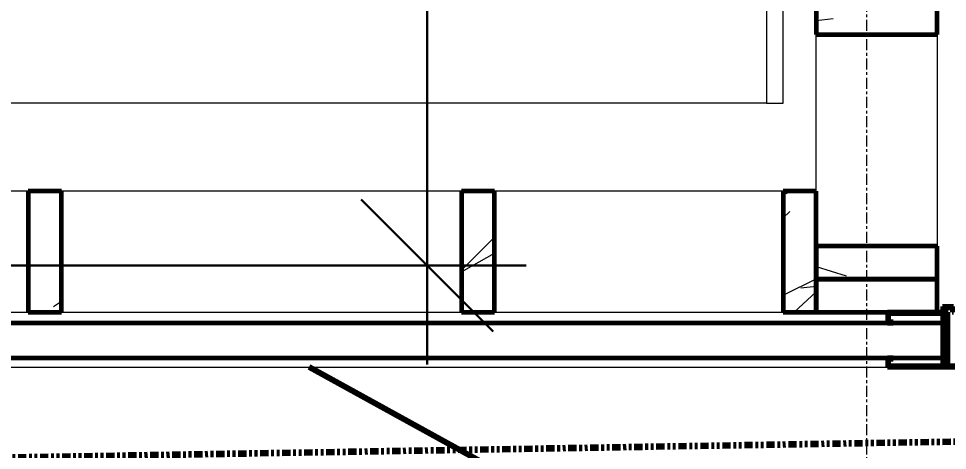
# Model space of a CAD drawing. Header units: inches. Extents: x -3276 to -1807, y 8217 to 9015.
# Drawn here: x -2370.31 to -2328.12, y 8394.78 to 8414.41 of the extents above; entities that cross this region are included whole.
import ezdxf

# ---------------------------------------------------------------- set-up
doc = ezdxf.new("R2010")
doc.units = ezdxf.units.IN
doc.header["$MEASUREMENT"] = 0
doc.linetypes.add('Double Dash 3_8_', pattern=[1, 0.375, -0.125, 0.125, -0.125, 0.125, -0.125])
doc.linetypes.add('Grid Line 1_2_', pattern=[0.875, 0.5, -0.125, 0.125, -0.125])
for name, color, linetype, lineweight in [('A-ANNO-DIMS-1', 211, 'Continuous', 30), ('A-GLAZ-CWMG', 51, 'Continuous', 9), ('A-GLAZ-CWMG-1', 51, 'Continuous', 60), ('A-WALL-1', 113, 'Continuous', 60), ('C-PROP-LINE', 91, 'Double Dash 3_8_', 158), ('C-TOPO-MAJR', 7, 'Continuous', 80), ('I-WALL', 2, 'Continuous', 18), ('S-FNDN', 32, 'Continuous', 18), ('S-GRID-1', 1, 'Grid Line 1_2_', 9)]:
    doc.layers.add(name, color=color, linetype=linetype, lineweight=lineweight)
doc.styles.add('Century Gothic_B', font='GOTHICB.TTF', dxfattribs={"height": 4.5})
doc.dimstyles.new('OD__1__Tol__', dxfattribs={"dimscale": 12, "dimtxt": 4.698757, "dimasz": 0.5, "dimexe": 0.375, "dimexo": 0.25, "dimgap": 0.0625, "dimtad": 1, "dimdec": 0, "dimzin": 3, "dimdsep": 46, "dimlunit": 4, "dimtxsty": 'Century Gothic_B', "dimblk1": 'OBLIQUE', "dimblk2": 'OBLIQUE', "dimsah": 1, "dimcen": 0.09, "dimdle": 0.375, "dimazin": 0, "dimtfac": 1, "dimtdec": 4, "dimtix": 1, "dimtmove": 0, "dimatfit": 3, "dimfxl": 1, "dimtvp": 1, "dimtfill": 1, "dimfrac": 2, "dimtolj": 1, "dimtzin": 0, "dimlwd": 30, "dimlwe": 30, "dimarcsym": 2})

# ---------------------------------------------------------------- blocks, each defined once
blk = doc.blocks.new('Rectangular Mullion - Profile_Polycarbonate_Upper and left-2452932-FLOOR PLAN - 1ST FLOOR')
at = {"layer": 'A-GLAZ-CWMG-1'}
for p, q in [((-2.75, 1.287), (0, 1.287)), ((-2.75, 0.787), (-2.75, 1.287)), ((0, 1.287), (0, -1.213)), ((-0.063, 1.225), (-2.688, 1.225)), ((-2.688, 1.225), (-2.688, 0.85)), ((-2.688, 0.85), (-2.5, 0.85)), ((-2.5, 0.85), (-2.5, 0.787)), ((-0.063, -1.15), (-0.063, 1.225)), ((-2.5, 0.787), (-2.75, 0.787)), ((-2.75, -1.213), (-2.75, -0.787)), ((-2.75, -0.787), (-2.5, -0.787)), ((-2.5, -0.787), (-2.5, -0.85)), ((0, -1.213), (-2.75, -1.213)), ((-2.5, -0.85), (-2.688, -0.85)), ((-2.688, -0.85), (-2.688, -1.15)), ((-2.688, -1.15), (-0.063, -1.15))]:
    blk.add_line(p, q, dxfattribs=at)
blk = doc.blocks.new('Rectangular Mullion - Profile_Polycarbonate_right-1968212-FLOOR PLAN - 1ST FLOOR')
at = {"layer": 'A-GLAZ-CWMG-1'}
for p, q in [((0, 1.287), (-2.75, 1.287)), ((-2.75, 1.287), (-2.75, 0.787)), ((0, -1.213), (0, 1.287)), ((-2.688, 0.85), (-2.688, 1.225)), ((-2.688, 1.225), (-0.063, 1.225)), ((-2.5, 0.85), (-2.688, 0.85)), ((-2.5, 0.787), (-2.5, 0.85)), ((-0.063, 1.225), (-0.063, -1.15)), ((-2.75, 0.787), (-2.5, 0.787)), ((-2.5, -0.787), (-2.75, -0.787)), ((-2.75, -0.787), (-2.75, -1.213)), ((-2.5, -0.85), (-2.5, -0.787)), ((-2.75, -1.213), (0, -1.213)), ((-2.688, -1.15), (-2.688, -0.85)), ((-2.688, -0.85), (-2.5, -0.85)), ((-0.063, -1.15), (-2.688, -1.15))]:
    blk.add_line(p, q, dxfattribs=at)
blk = doc.blocks.new('Rectangular Mullion - Profile_Polycarbonate_Lower-2249552-FLOOR PLAN - 1ST FLOOR')
at = {"layer": 'A-GLAZ-CWMG'}
for p, q in [((-2388.055, 8401.069), (-2369.872, 8401.069)), ((-2368.372, 8401.069), (-2350.188, 8401.069)), ((-2348.688, 8401.069), (-2335.587, 8401.069)), ((-2419.587, 8398.569), (-2330.837, 8398.569))]:
    blk.add_line(p, q, dxfattribs=at)
blk = doc.blocks.new('Rectangular Mullion - Stud - Vertical-1968163-FLOOR PLAN - 1ST FLOOR')
at = {"layer": 'A-GLAZ-CWMG'}
h = blk.add_hatch(dxfattribs=at)
h.set_pattern_fill('FP_23', color=256, style=0, pattern_type=2)
h.set_pattern_definition([(184.764, (-8444.004, -2301.673), (264.33073053, 20.0293162), [2.89, -286.108]), (168.69, (-8446.884, -2301.913), (-97.846637, 14.7692292), [3.671, -118.705]), (135, (-8450.484, -2301.193), (-24.00062, 2e-15), [2.715, -31.226]), (133.152, (-8452.404, -2299.273), (-337.59427673, 358.50590651), [5.264, -521.098]), (167.005, (-8456.004, -2295.433), (215.190878, -51.5072332), [3.202, -316.998]), (180, (-8459.124, -2294.713), (-24, -24), [6, -18]), (189.462, (-8465.124, -2294.713), (121.2976096, 16.2151408), [2.92, -143.067]), (185.711, (-8444.004, -2295.193), (216.4749802, 19.2491386), [2.412, -238.785]), (180, (-8446.404, -2295.433), (-24, -24), [3.6, -20.4]), (151.699, (-8450.004, -2295.433), (-265.5406774, 141.13929466), [3.544, -350.812]), (127.875, (-8453.124, -2293.753), (92.67717717, -122.5849696), [5.473, -268.169]), (140.711, (-8456.484, -2289.433), (-146.13938044, 117.3845733), [3.411, -337.693]), (173.66, (-8459.124, -2287.273), (-192.5853557, 18.7314135), [4.347, -212.983]), (191.889, (-8463.444, -2286.793), (336.50838353, 69.58287241), [4.66, -461.336]), (186.71, (-8444.004, -2287.753), (-215.67256736, -26.78553556), [4.108, -406.706]), (176.633, (-8448.084, -2288.233), (-384.16561013, 21.19016942), [4.087, -404.618]), (146.31, (-8452.164, -2287.993), (40.615467, -35.076419), [4.327, -82.207]), (132.51, (-8455.764, -2285.593), (-242.17158089, 262.00993717), [3.907, -386.785]), (165.069, (-8458.404, -2282.713), (-264.79744534, 69.01056513), [3.726, -368.854]), (180, (-8462.004, -2281.753), (-24, -24), [2.88, -21.12]), (192.995, (-8464.884, -2281.753), (-215.190878, -51.5072332), [3.202, -316.998]), (180, (-8451.444, -2305.753), (-24, -24), [0.063, -23.937]), (316.848, (-8454.804, -2302.153), (-358.50590651, 337.59427673), [5.264, -521.098]), (333.435, (-8450.964, -2281.753), (33.599609, -4.799914), [2.147, -51.519]), (351.87, (-8449.044, -2282.713), (144.9601737, -17.2798751), [3.394, -166.312]), (23.199, (-8445.684, -2283.193), (117.5174286, 53.7938028), [1.828, -180.951]), (153.435, (-8454.804, -2302.153), (-33.599609, 4.799914), [2.683, -50.982]), (173.29, (-8457.204, -2300.953), (215.67256736, -26.78553556), [4.108, -406.706]), (190.125, (-8461.284, -2300.473), (-407.70250838, -73.66378219), [6.826, -675.804]), (190.305, (-8444.004, -2304.313), (-143.232332, -28.2248388), [2.683, -265.645]), (164.476, (-8446.644, -2304.793), (263.31229919, -74.47540965), [4.484, -443.873]), (137.121, (-8450.964, -2303.593), (310.28971512, -289.84112791), [4.585, -453.934]), (145.305, (-8454.324, -2300.473), (-241.72817335, 165.50303544), [3.795, -375.679]), (170.538, (-8457.444, -2298.313), (-121.2976096, 16.2151408), [4.38, -141.607]), (186.582, (-8461.764, -2297.593), (408.21037087, 46.17851199), [6.281, -621.859]), (188.13, (-8444.004, -2298.313), (144.9601737, 17.2798751), [3.394, -166.312]), (168.69, (-8447.364, -2298.793), (-97.846637, 14.7692292), [3.671, -118.705]), (137.49, (-8450.964, -2298.073), (262.00993717, -242.17158089), [3.907, -386.785]), (135, (-8453.844, -2295.433), (-24.00062, 2e-15), [4.412, -29.529]), (162.646, (-8456.964, -2292.313), (311.14572085, -98.7331841), [4.023, -398.29]), (183.367, (-8460.804, -2291.113), (384.16561013, 21.19016942), [4.087, -404.618]), (197.103, (-8464.884, -2291.353), (-238.96152613, -75.3745247), [3.264, -323.171]), (188.746, (-8444.004, -2292.313), (-167.44529743, -27.60680008), [3.157, -312.514]), (165.069, (-8447.124, -2292.793), (-264.79744534, 69.01056513), [3.726, -368.854]), (147.995, (-8450.724, -2291.833), (117.3041158, -76.3139748), [4.528, -221.887]), (130.101, (-8454.564, -2289.433), (262.52245709, -313.24407783), [5.961, -590.186]), (164.055, (-8458.404, -2284.873), (94.1891725, -30.3394132), [3.494, -171.228]), (186.009, (-8461.764, -2283.913), (-239.73726688, -26.49841584), [4.585, -453.934]), (203.199, (-8466.324, -2284.393), (-117.5174286, -53.7938028), [1.828, -180.951]), (189.462, (-8444.004, -2285.113), (121.2976096, 16.2151408), [2.92, -143.067]), (169.992, (-8446.884, -2285.593), (-264.48359408, 45.26219381), [4.143, -410.161]), (142.595, (-8450.964, -2284.873), (-313.36391941, 238.21694532), [5.136, -508.486]), (150.945, (-8455.044, -2305.753), (-170.2633483, 91.9257102), [2.471, -244.624]), (169.216, (-8457.204, -2304.553), (383.5801134, -74.2040015), [5.131, -507.931]), (187.125, (-8462.244, -2303.593), (168.7389667, 18.0921544), [5.805, -187.689])])
h.paths.add_polyline_path([(0, 0), (0, 5.5), (1.5, 5.5), (1.5, 0)], flags=0)
at = {"layer": 'A-GLAZ-CWMG-1'}
for p, q in [((0, 0), (0, 5.5)), ((0, 5.5), (1.5, 5.5)), ((1.5, 5.5), (1.5, 0)), ((1.5, 0), (0, 0))]:
    blk.add_line(p, q, dxfattribs=at)
blk = doc.blocks.new('Rectangular Mullion - Stud - Vertical-V6-FLOOR PLAN - 1ST FLOOR')
at = {"layer": 'A-GLAZ-CWMG'}
h = blk.add_hatch(dxfattribs=at)
h.set_pattern_fill('FP_24', color=256, style=0, pattern_type=2)
h.set_pattern_definition([(184.764, (-8463.688, -2301.673), (264.33073053, 20.0293162), [2.89, -286.108]), (168.69, (-8466.568, -2301.913), (-97.846637, 14.7692292), [3.671, -118.705]), (135, (-8470.168, -2301.193), (-24.00062, 2e-15), [2.715, -31.226]), (133.152, (-8472.088, -2299.273), (-337.59427673, 358.50590651), [5.264, -521.098]), (167.005, (-8475.688, -2295.433), (215.190878, -51.5072332), [3.202, -316.998]), (180, (-8478.808, -2294.713), (-24, -24), [6, -18]), (189.462, (-8484.808, -2294.713), (121.2976096, 16.2151408), [2.92, -143.067]), (185.711, (-8463.688, -2295.193), (216.4749802, 19.2491386), [2.412, -238.785]), (180, (-8466.088, -2295.433), (-24, -24), [3.6, -20.4]), (151.699, (-8469.688, -2295.433), (-265.5406774, 141.13929466), [3.544, -350.812]), (127.875, (-8472.808, -2293.753), (92.67717717, -122.5849696), [5.473, -268.169]), (140.711, (-8476.168, -2289.433), (-146.13938044, 117.3845733), [3.411, -337.693]), (173.66, (-8478.808, -2287.273), (-192.5853557, 18.7314135), [4.347, -212.983]), (191.889, (-8483.128, -2286.793), (336.50838353, 69.58287241), [4.66, -461.336]), (186.71, (-8463.688, -2287.753), (-215.67256736, -26.78553556), [4.108, -406.706]), (176.633, (-8467.768, -2288.233), (-384.16561013, 21.19016942), [4.087, -404.618]), (146.31, (-8471.848, -2287.993), (40.615467, -35.076419), [4.327, -82.207]), (132.51, (-8475.448, -2285.593), (-242.17158089, 262.00993717), [3.907, -386.785]), (165.069, (-8478.088, -2282.713), (-264.79744534, 69.01056513), [3.726, -368.854]), (180, (-8481.688, -2281.753), (-24, -24), [2.88, -21.12]), (192.995, (-8484.568, -2281.753), (-215.190878, -51.5072332), [3.202, -316.998]), (180, (-8471.128, -2305.753), (-24, -24), [0.063, -23.937]), (316.848, (-8474.488, -2302.153), (-358.50590651, 337.59427673), [5.264, -521.098]), (333.435, (-8470.648, -2281.753), (33.599609, -4.799914), [2.147, -51.519]), (351.87, (-8468.728, -2282.713), (144.9601737, -17.2798751), [3.394, -166.312]), (23.199, (-8465.368, -2283.193), (117.5174286, 53.7938028), [1.828, -180.951]), (153.435, (-8474.488, -2302.153), (-33.599609, 4.799914), [2.683, -50.982]), (173.29, (-8476.888, -2300.953), (215.67256736, -26.78553556), [4.108, -406.706]), (190.125, (-8480.968, -2300.473), (-407.70250838, -73.66378219), [6.826, -675.804]), (190.305, (-8463.688, -2304.313), (-143.232332, -28.2248388), [2.683, -265.645]), (164.476, (-8466.328, -2304.793), (263.31229919, -74.47540965), [4.484, -443.873]), (137.121, (-8470.648, -2303.593), (310.28971512, -289.84112791), [4.585, -453.934]), (145.305, (-8474.008, -2300.473), (-241.72817335, 165.50303544), [3.795, -375.679]), (170.538, (-8477.128, -2298.313), (-121.2976096, 16.2151408), [4.38, -141.607]), (186.582, (-8481.448, -2297.593), (408.21037087, 46.17851199), [6.281, -621.859]), (188.13, (-8463.688, -2298.313), (144.9601737, 17.2798751), [3.394, -166.312]), (168.69, (-8467.048, -2298.793), (-97.846637, 14.7692292), [3.671, -118.705]), (137.49, (-8470.648, -2298.073), (262.00993717, -242.17158089), [3.907, -386.785]), (135, (-8473.528, -2295.433), (-24.00062, 2e-15), [4.412, -29.529]), (162.646, (-8476.648, -2292.313), (311.14572085, -98.7331841), [4.023, -398.29]), (183.367, (-8480.488, -2291.113), (384.16561013, 21.19016942), [4.087, -404.618]), (197.103, (-8484.568, -2291.353), (-238.96152613, -75.3745247), [3.264, -323.171]), (188.746, (-8463.688, -2292.313), (-167.44529743, -27.60680008), [3.157, -312.514]), (165.069, (-8466.808, -2292.793), (-264.79744534, 69.01056513), [3.726, -368.854]), (147.995, (-8470.408, -2291.833), (117.3041158, -76.3139748), [4.528, -221.887]), (130.101, (-8474.248, -2289.433), (262.52245709, -313.24407783), [5.961, -590.186]), (164.055, (-8478.088, -2284.873), (94.1891725, -30.3394132), [3.494, -171.228]), (186.009, (-8481.448, -2283.913), (-239.73726688, -26.49841584), [4.585, -453.934]), (203.199, (-8486.008, -2284.393), (-117.5174286, -53.7938028), [1.828, -180.951]), (189.462, (-8463.688, -2285.113), (121.2976096, 16.2151408), [2.92, -143.067]), (169.992, (-8466.568, -2285.593), (-264.48359408, 45.26219381), [4.143, -410.161]), (142.595, (-8470.648, -2284.873), (-313.36391941, 238.21694532), [5.136, -508.486]), (150.945, (-8474.728, -2305.753), (-170.2633483, 91.9257102), [2.471, -244.624]), (169.216, (-8476.888, -2304.553), (383.5801134, -74.2040015), [5.131, -507.931]), (187.125, (-8481.928, -2303.593), (168.7389667, 18.0921544), [5.805, -187.689])])
h.paths.add_polyline_path([(0, 0), (0, 5.5), (1.5, 5.5), (1.5, 0)], flags=0)
at = {"layer": 'A-GLAZ-CWMG-1'}
for p, q in [((0, 0), (0, 5.5)), ((0, 5.5), (1.5, 5.5)), ((1.5, 5.5), (1.5, 0)), ((1.5, 0), (0, 0))]:
    blk.add_line(p, q, dxfattribs=at)
blk = doc.blocks.new('Rectangular Mullion - Stud - Base_Head-1810223-FLOOR PLAN - 1ST FLOOR')
at = {"layer": 'A-GLAZ-CWMG'}
blk.add_line((-2350.188, 8406.569), (-2368.372, 8406.569), dxfattribs=at)
blk = doc.blocks.new('Rectangular Mullion - Stud - Base_Head-2507258-FLOOR PLAN - 1ST FLOOR')
at = {"layer": 'A-GLAZ-CWMG'}
blk.add_line((-2335.587, 8406.569), (-2348.688, 8406.569), dxfattribs=at)
blk = doc.blocks.new('Rectangular Mullion - Stud - Vertical-2452812-FLOOR PLAN - 1ST FLOOR')
at = {"layer": 'A-GLAZ-CWMG'}
h = blk.add_hatch(dxfattribs=at)
h.set_pattern_fill('FP_37', color=256, style=0, pattern_type=2)
h.set_pattern_definition([(85.236, (2301.673, 8423.903), (-24.0015455, -263.9996864), [2.89, -286.108]), (101.31, (2301.913, 8426.783), (-24.0004135, 96.0003888), [3.671, -118.705]), (135, (2301.193, 8430.383), (-24.00062, 2e-15), [2.715, -31.226]), (136.848, (2299.273, 8432.303), (-360.00235884, 335.99803914), [5.264, -521.098]), (102.995, (2295.433, 8435.903), (48.00137907, -215.99994595), [3.202, -316.998]), (90, (2294.713, 8439.023), (-24, 24), [6, -18]), (80.538, (2294.713, 8445.023), (-23.999769, -120.0002166), [2.92, -143.067]), (84.289, (2295.193, 8423.903), (-24.00143285, -215.9997167), [2.412, -238.785]), (90, (2295.433, 8426.303), (-24, 24), [3.6, -20.4]), (118.301, (2295.433, 8429.903), (-144.00081917, 263.99984077), [3.544, -350.812]), (142.125, (2293.753, 8433.023), (120.0002787, -96.00034927), [5.473, -268.169]), (129.289, (2289.433, 8436.383), (-119.99901625, 144.00032175), [3.411, -337.693]), (96.34, (2287.273, 8439.023), (-23.9989993, 192.0000862), [4.347, -212.983]), (78.111, (2286.793, 8443.343), (-72.00184444, -335.99911119), [4.66, -461.336]), (83.29, (2287.753, 8423.903), (24.0007422, 216.00019815), [4.108, -406.706]), (93.367, (2288.233, 8427.983), (-24.00330504, 384.000105), [4.087, -404.618]), (123.69, (2287.993, 8432.063), (24.000157, -47.999623), [4.327, -82.207]), (137.49, (2285.593, 8435.663), (-264.00195642, 239.99843494), [3.907, -386.785]), (104.931, (2282.713, 8438.303), (-71.99816937, 264.00077418), [3.726, -368.854]), (90, (2281.753, 8441.903), (-24, 24), [2.88, -21.12]), (77.005, (2281.753, 8444.783), (48.00137907, 215.99994595), [3.202, -316.998]), (90, (2305.753, 8431.343), (-24, 24), [0.063, -23.937]), (313.152, (2302.153, 8434.703), (-335.99803914, 360.00235884), [5.264, -521.098]), (296.565, (2281.753, 8430.863), (23.999696, -23.999739), [2.147, -51.519]), (278.13, (2282.713, 8428.943), (23.999654, -144.0002175), [3.394, -166.312]), (246.801, (2283.193, 8425.583), (-48.0013685, -119.9999494), [1.828, -180.951]), (116.565, (2302.153, 8434.703), (-23.999696, 23.999739), [2.683, -50.982]), (96.71, (2300.953, 8437.103), (24.0007422, -216.00019815), [4.108, -406.706]), (79.875, (2300.473, 8441.183), (72.00207014, 407.9992525), [6.826, -675.804]), (79.695, (2304.313, 8423.903), (24.00010347, 144.00047737), [2.683, -265.645]), (105.524, (2304.793, 8426.543), (71.9991673, -264.00013912), [4.484, -443.873]), (132.879, (2303.593, 8430.863), (288.00035354, -311.99901138), [4.585, -453.934]), (124.695, (2300.473, 8434.223), (-167.99921557, 240.00005855), [3.795, -375.679]), (99.462, (2298.313, 8437.343), (-23.999769, 120.0002166), [4.38, -141.607]), (83.418, (2297.593, 8441.663), (-48.00042378, -408.0001485), [6.281, -621.859]), (81.87, (2298.313, 8423.903), (-23.999654, -144.0002175), [3.394, -166.312]), (101.31, (2298.793, 8427.263), (-24.0004135, 96.0003888), [3.671, -118.705]), (132.51, (2298.073, 8430.863), (239.99843494, -264.00195642), [3.907, -386.785]), (135, (2295.433, 8433.743), (-24.00062, 2e-15), [4.412, -29.529]), (107.354, (2292.313, 8436.863), (95.99955308, -311.99997926), [4.023, -398.29]), (86.634, (2291.113, 8440.703), (-23.99660297, -384.00052387), [4.087, -404.618]), (72.897, (2291.353, 8444.783), (72.0006297, 239.99966514), [3.264, -323.171]), (81.254, (2292.313, 8423.903), (23.9992418, 168.00029593), [3.157, -312.514]), (104.931, (2292.793, 8427.023), (-71.99816937, 264.00077418), [3.726, -368.854]), (122.005, (2291.833, 8430.623), (71.9993414, -120.00072155), [4.528, -221.887]), (139.899, (2289.433, 8434.463), (311.99960519, -264.00026351), [5.961, -590.186]), (105.945, (2284.873, 8438.303), (23.9991118, -96.0006398), [3.494, -171.228]), (83.991, (2283.913, 8441.663), (24.00021811, 240.0002348), [4.585, -453.934]), (66.801, (2284.393, 8446.223), (48.0013685, 119.9999494), [1.828, -180.951]), (80.538, (2285.113, 8423.903), (-23.999769, -120.0002166), [2.92, -143.067]), (100.008, (2285.593, 8426.783), (-47.99989194, 264.00046988), [4.143, -410.161]), (127.405, (2284.873, 8430.863), (-239.99790406, 312.00202736), [5.136, -508.486]), (119.055, (2305.753, 8434.943), (-96.0010158, 167.9992528), [2.471, -244.624]), (100.784, (2304.553, 8437.103), (71.9976669, -384.00035572), [5.131, -507.931]), (82.875, (2303.593, 8442.143), (-24.0001771, -168.0004656), [5.805, -187.689])])
h.paths.add_polyline_path([(0, 0), (-1.5, 0), (-1.5, -5.5), (0, -5.5)], flags=0)
at = {"layer": 'A-GLAZ-CWMG-1'}
for p, q in [((-1.5, 0), (-1.5, -5.5)), ((0, 0), (-1.5, 0)), ((0, -5.5), (0, 0)), ((-1.5, -5.5), (0, -5.5))]:
    blk.add_line(p, q, dxfattribs=at)
blk = doc.blocks.new('Rectangular Mullion - Stud - Vertical-1968169-FLOOR PLAN - 1ST FLOOR')
at = {"layer": 'A-GLAZ-CWMG'}
h = blk.add_hatch(dxfattribs=at)
h.set_pattern_fill('FP_45', color=256, style=0, pattern_type=2)
h.set_pattern_definition([(355.236, (8429.403, -2301.673), (-263.9996864, 24.0015455), [2.89, -286.108]), (11.31, (8432.283, -2301.913), (96.0003888, 24.0004135), [3.671, -118.705]), (45, (8435.883, -2301.193), (0, 24.00062), [2.715, -31.226]), (46.848, (8437.803, -2299.273), (335.99803914, 360.00235884), [5.264, -521.098]), (12.995, (8441.403, -2295.433), (-215.99994595, -48.00137907), [3.202, -316.998]), (0, (8444.523, -2294.713), (24, 24), [6, -18]), (350.538, (8450.523, -2294.713), (-120.0002166, 23.999769), [2.92, -143.067]), (354.289, (8429.403, -2295.193), (-215.9997167, 24.00143285), [2.412, -238.785]), (0, (8431.803, -2295.433), (24, 24), [3.6, -20.4]), (28.301, (8435.403, -2295.433), (263.99984077, 144.00081917), [3.544, -350.812]), (52.125, (8438.523, -2293.753), (-96.00034927, -120.0002787), [5.473, -268.169]), (39.289, (8441.883, -2289.433), (144.00032175, 119.99901625), [3.411, -337.693]), (6.34, (8444.523, -2287.273), (192.0000862, 23.9989993), [4.347, -212.983]), (348.111, (8448.843, -2286.793), (-335.99911119, 72.00184444), [4.66, -461.336]), (353.29, (8429.403, -2287.753), (216.00019815, -24.0007422), [4.108, -406.706]), (3.367, (8433.483, -2288.233), (384.000105, 24.00330504), [4.087, -404.618]), (33.69, (8437.563, -2287.993), (-47.999623, -24.000157), [4.327, -82.207]), (47.49, (8441.163, -2285.593), (239.99843494, 264.00195642), [3.907, -386.785]), (14.931, (8443.803, -2282.713), (264.00077418, 71.99816937), [3.726, -368.854]), (0, (8447.403, -2281.753), (24, 24), [2.88, -21.12]), (347.005, (8450.283, -2281.753), (215.99994595, -48.00137907), [3.202, -316.998]), (0, (8436.843, -2305.753), (24, 24), [0.063, -23.937]), (223.152, (8440.203, -2302.153), (360.00235884, 335.99803914), [5.264, -521.098]), (206.565, (8436.363, -2281.753), (-23.999739, -23.999696), [2.147, -51.519]), (188.13, (8434.443, -2282.713), (-144.0002175, -23.999654), [3.394, -166.312]), (156.801, (8431.083, -2283.193), (-119.9999494, 48.0013685), [1.828, -180.951]), (26.565, (8440.203, -2302.153), (23.999739, 23.999696), [2.683, -50.982]), (6.71, (8442.603, -2300.953), (-216.00019815, -24.0007422), [4.108, -406.706]), (349.875, (8446.683, -2300.473), (407.9992525, -72.00207014), [6.826, -675.804]), (349.695, (8429.403, -2304.313), (144.00047737, -24.00010347), [2.683, -265.645]), (15.524, (8432.043, -2304.793), (-264.00013912, -71.9991673), [4.484, -443.873]), (42.879, (8436.363, -2303.593), (-311.99901138, -288.00035354), [4.585, -453.934]), (34.695, (8439.723, -2300.473), (240.00005855, 167.99921557), [3.795, -375.679]), (9.462, (8442.843, -2298.313), (120.0002166, 23.999769), [4.38, -141.607]), (353.418, (8447.163, -2297.593), (-408.0001485, 48.00042378), [6.281, -621.859]), (351.87, (8429.403, -2298.313), (-144.0002175, 23.999654), [3.394, -166.312]), (11.31, (8432.763, -2298.793), (96.0003888, 24.0004135), [3.671, -118.705]), (42.51, (8436.363, -2298.073), (-264.00195642, -239.99843494), [3.907, -386.785]), (45, (8439.243, -2295.433), (0, 24.00062), [4.412, -29.529]), (17.354, (8442.363, -2292.313), (-311.99997926, -95.99955308), [4.023, -398.29]), (356.633, (8446.203, -2291.113), (-384.000105, 24.00330504), [4.087, -404.618]), (342.897, (8450.283, -2291.353), (239.99966514, -72.0006297), [3.264, -323.171]), (351.254, (8429.403, -2292.313), (168.00029593, -23.9992418), [3.157, -312.514]), (14.931, (8432.523, -2292.793), (264.00077418, 71.99816937), [3.726, -368.854]), (32.005, (8436.123, -2291.833), (-120.00072155, -71.9993414), [4.528, -221.887]), (49.899, (8439.963, -2289.433), (-264.00026351, -311.99960519), [5.961, -590.186]), (15.945, (8443.803, -2284.873), (-96.0006398, -23.9991118), [3.494, -171.228]), (353.991, (8447.163, -2283.913), (240.0002348, -24.00021811), [4.585, -453.934]), (336.801, (8451.723, -2284.393), (119.9999494, -48.0013685), [1.828, -180.951]), (350.538, (8429.403, -2285.113), (-120.0002166, 23.999769), [2.92, -143.067]), (10.008, (8432.283, -2285.593), (264.00046988, 47.99989194), [4.143, -410.161]), (37.405, (8436.363, -2284.873), (312.00202736, 239.99790406), [5.136, -508.486]), (29.055, (8440.443, -2305.753), (167.9992528, 96.0010158), [2.471, -244.624]), (10.784, (8442.603, -2304.553), (-384.00035572, -71.9976669), [5.131, -507.931]), (352.875, (8447.643, -2303.593), (-168.0004656, 24.0001771), [5.805, -187.689])])
h.paths.add_polyline_path([(0, 0), (0, 5.5), (-1.5, 5.5), (-1.5, 0)], flags=0)
at = {"layer": 'A-GLAZ-CWMG-1'}
for p, q in [((0, 5.5), (-1.5, 5.5)), ((-1.5, 5.5), (-1.5, 0)), ((0, 0), (0, 5.5)), ((-1.5, 0), (0, 0))]:
    blk.add_line(p, q, dxfattribs=at)
blk = doc.blocks.new('Rectangular Mullion - Stud - Vertical-2452810-FLOOR PLAN - 1ST FLOOR')
at = {"layer": 'A-GLAZ-CWMG'}
h = blk.add_hatch(dxfattribs=at)
h.set_pattern_fill('FP_51', color=256, style=0, pattern_type=2)
h.set_pattern_definition([(94.764, (-2314.287, 8423.903), (20.0293162, -264.33073053), [2.89, -286.108]), (78.69, (-2314.527, 8426.783), (14.7692292, 97.846637), [3.671, -118.705]), (45, (-2313.807, 8430.383), (0, 24.00062), [2.715, -31.226]), (43.152, (-2311.887, 8432.303), (358.50590651, 337.59427673), [5.264, -521.098]), (77.005, (-2308.047, 8435.903), (-51.5072332, -215.190878), [3.202, -316.998]), (90, (-2307.327, 8439.023), (-24, 24), [6, -18]), (99.462, (-2307.327, 8445.023), (16.2151408, -121.2976096), [2.92, -143.067]), (95.711, (-2307.807, 8423.903), (19.2491386, -216.4749802), [2.412, -238.785]), (90, (-2308.047, 8426.303), (-24, 24), [3.6, -20.4]), (61.699, (-2308.047, 8429.903), (141.13929466, 265.5406774), [3.544, -350.812]), (37.875, (-2306.367, 8433.023), (-122.5849696, -92.67717717), [5.473, -268.169]), (50.711, (-2302.047, 8436.383), (117.3845733, 146.13938044), [3.411, -337.693]), (83.66, (-2299.887, 8439.023), (18.7314135, 192.5853557), [4.347, -212.983]), (101.889, (-2299.407, 8443.343), (69.58287241, -336.50838353), [4.66, -461.336]), (96.71, (-2300.367, 8423.903), (-26.78553556, 215.67256736), [4.108, -406.706]), (86.633, (-2300.847, 8427.983), (21.19016942, 384.16561013), [4.087, -404.618]), (56.31, (-2300.607, 8432.063), (-35.076419, -40.615467), [4.327, -82.207]), (42.51, (-2298.207, 8435.663), (262.00993717, 242.17158089), [3.907, -386.785]), (75.069, (-2295.327, 8438.303), (69.01056513, 264.79744534), [3.726, -368.854]), (90, (-2294.367, 8441.903), (-24, 24), [2.88, -21.12]), (102.995, (-2294.367, 8444.783), (-51.5072332, 215.190878), [3.202, -316.998]), (90, (-2318.367, 8431.343), (-24, 24), [0.063, -23.937]), (226.848, (-2314.767, 8434.703), (337.59427673, 358.50590651), [5.264, -521.098]), (243.435, (-2294.367, 8430.863), (-4.799914, -33.599609), [2.147, -51.519]), (261.87, (-2295.327, 8428.943), (-17.2798751, -144.9601737), [3.394, -166.312]), (293.199, (-2295.807, 8425.583), (53.7938028, -117.5174286), [1.828, -180.951]), (63.435, (-2314.767, 8434.703), (4.799914, 33.599609), [2.683, -50.982]), (83.29, (-2313.567, 8437.103), (-26.78553556, -215.67256736), [4.108, -406.706]), (100.125, (-2313.087, 8441.183), (-73.66378219, 407.70250838), [6.826, -675.804]), (100.305, (-2316.927, 8423.903), (-28.2248388, 143.232332), [2.683, -265.645]), (74.476, (-2317.407, 8426.543), (-74.47540965, -263.31229919), [4.484, -443.873]), (47.121, (-2316.207, 8430.863), (-289.84112791, -310.28971512), [4.585, -453.934]), (55.305, (-2313.087, 8434.223), (165.50303544, 241.72817335), [3.795, -375.679]), (80.538, (-2310.927, 8437.343), (16.2151408, 121.2976096), [4.38, -141.607]), (96.582, (-2310.207, 8441.663), (46.17851199, -408.21037087), [6.281, -621.859]), (98.13, (-2310.927, 8423.903), (17.2798751, -144.9601737), [3.394, -166.312]), (78.69, (-2311.407, 8427.263), (14.7692292, 97.846637), [3.671, -118.705]), (47.49, (-2310.687, 8430.863), (-242.17158089, -262.00993717), [3.907, -386.785]), (45, (-2308.047, 8433.743), (0, 24.00062), [4.412, -29.529]), (72.646, (-2304.927, 8436.863), (-98.7331841, -311.14572085), [4.023, -398.29]), (93.366, (-2303.727, 8440.703), (21.18346446, -384.16597991), [4.087, -404.618]), (107.103, (-2303.967, 8444.783), (-75.3745247, 238.96152613), [3.264, -323.171]), (98.746, (-2304.927, 8423.903), (-27.60680008, 167.44529743), [3.157, -312.514]), (75.069, (-2305.407, 8427.023), (69.01056513, 264.79744534), [3.726, -368.854]), (57.995, (-2304.447, 8430.623), (-76.3139748, -117.3041158), [4.528, -221.887]), (40.101, (-2302.047, 8434.463), (-313.24407783, -262.52245709), [5.961, -590.186]), (74.055, (-2297.487, 8438.303), (-30.3394132, -94.1891725), [3.494, -171.228]), (96.009, (-2296.527, 8441.663), (-26.49841584, 239.73726688), [4.585, -453.934]), (113.199, (-2297.007, 8446.223), (-53.7938028, 117.5174286), [1.828, -180.951]), (99.462, (-2297.727, 8423.903), (16.2151408, -121.2976096), [2.92, -143.067]), (79.992, (-2298.207, 8426.783), (45.26219381, 264.48359408), [4.143, -410.161]), (52.595, (-2297.487, 8430.863), (238.21694532, 313.36391941), [5.136, -508.486]), (60.945, (-2318.367, 8434.943), (91.9257102, 170.2633483), [2.471, -244.624]), (79.216, (-2317.167, 8437.103), (-74.2040015, -383.5801134), [5.131, -507.931]), (97.125, (-2316.207, 8442.143), (18.0921544, -168.7389667), [5.805, -187.689])])
h.paths.add_polyline_path([(0, 0), (1.5, 0), (1.5, -5.5), (0, -5.5)], flags=0)
at = {"layer": 'A-GLAZ-CWMG-1'}
for p, q in [((0, 0), (1.5, 0)), ((0, -5.5), (0, 0)), ((1.5, 0), (1.5, -5.5)), ((1.5, -5.5), (0, -5.5))]:
    blk.add_line(p, q, dxfattribs=at)
blk = doc.blocks.new('Rectangular Mullion - Stud - Base_Head-2507425-FLOOR PLAN - 1ST FLOOR')
at = {"layer": 'A-GLAZ-CWMG'}
for p, q in [((-2334.087, 8406.569), (-2334.087, 8413.683)), ((-2328.587, 8413.683), (-2328.587, 8404.069))]:
    blk.add_line(p, q, dxfattribs=at)
blk = doc.blocks.new('Rectangular Mullion - Stud - Vertical-V31-FLOOR PLAN - 1ST FLOOR')
at = {"layer": 'A-GLAZ-CWMG'}
h = blk.add_hatch(dxfattribs=at)
h.set_pattern_fill('FP_60', color=256, style=0, pattern_type=2)
h.set_pattern_definition([(94.764, (-2303.173, 8423.903), (20.0293162, -264.33073053), [2.89, -286.108]), (78.69, (-2303.413, 8426.783), (14.7692292, 97.846637), [3.671, -118.705]), (45, (-2302.693, 8430.383), (0, 24.00062), [2.715, -31.226]), (43.152, (-2300.773, 8432.303), (358.50590651, 337.59427673), [5.264, -521.098]), (77.005, (-2296.933, 8435.903), (-51.5072332, -215.190878), [3.202, -316.998]), (90, (-2296.213, 8439.023), (-24, 24), [6, -18]), (99.462, (-2296.213, 8445.023), (16.2151408, -121.2976096), [2.92, -143.067]), (95.711, (-2296.693, 8423.903), (19.2491386, -216.4749802), [2.412, -238.785]), (90, (-2296.933, 8426.303), (-24, 24), [3.6, -20.4]), (61.699, (-2296.933, 8429.903), (141.13929466, 265.5406774), [3.544, -350.812]), (37.875, (-2295.253, 8433.023), (-122.5849696, -92.67717717), [5.473, -268.169]), (50.711, (-2290.933, 8436.383), (117.3845733, 146.13938044), [3.411, -337.693]), (83.66, (-2288.773, 8439.023), (18.7314135, 192.5853557), [4.347, -212.983]), (101.889, (-2288.293, 8443.343), (69.58287241, -336.50838353), [4.66, -461.336]), (96.71, (-2289.253, 8423.903), (-26.78553556, 215.67256736), [4.108, -406.706]), (86.633, (-2289.733, 8427.983), (21.19016942, 384.16561013), [4.087, -404.618]), (56.31, (-2289.493, 8432.063), (-35.076419, -40.615467), [4.327, -82.207]), (42.51, (-2287.093, 8435.663), (262.00993717, 242.17158089), [3.907, -386.785]), (75.069, (-2284.213, 8438.303), (69.01056513, 264.79744534), [3.726, -368.854]), (90, (-2283.253, 8441.903), (-24, 24), [2.88, -21.12]), (102.995, (-2283.253, 8444.783), (-51.5072332, 215.190878), [3.202, -316.998]), (90, (-2307.253, 8431.343), (-24, 24), [0.063, -23.937]), (226.848, (-2303.653, 8434.703), (337.59427673, 358.50590651), [5.264, -521.098]), (243.435, (-2283.253, 8430.863), (-4.799914, -33.599609), [2.147, -51.519]), (261.87, (-2284.213, 8428.943), (-17.2798751, -144.9601737), [3.394, -166.312]), (293.199, (-2284.693, 8425.583), (53.7938028, -117.5174286), [1.828, -180.951]), (63.435, (-2303.653, 8434.703), (4.799914, 33.599609), [2.683, -50.982]), (83.29, (-2302.453, 8437.103), (-26.78553556, -215.67256736), [4.108, -406.706]), (100.125, (-2301.973, 8441.183), (-73.66378219, 407.70250838), [6.826, -675.804]), (100.305, (-2305.813, 8423.903), (-28.2248388, 143.232332), [2.683, -265.645]), (74.476, (-2306.293, 8426.543), (-74.47540965, -263.31229919), [4.484, -443.873]), (47.121, (-2305.093, 8430.863), (-289.84112791, -310.28971512), [4.585, -453.934]), (55.305, (-2301.973, 8434.223), (165.50303544, 241.72817335), [3.795, -375.679]), (80.538, (-2299.813, 8437.343), (16.2151408, 121.2976096), [4.38, -141.607]), (96.582, (-2299.093, 8441.663), (46.17851199, -408.21037087), [6.281, -621.859]), (98.13, (-2299.813, 8423.903), (17.2798751, -144.9601737), [3.394, -166.312]), (78.69, (-2300.293, 8427.263), (14.7692292, 97.846637), [3.671, -118.705]), (47.49, (-2299.573, 8430.863), (-242.17158089, -262.00993717), [3.907, -386.785]), (45, (-2296.933, 8433.743), (0, 24.00062), [4.412, -29.529]), (72.646, (-2293.813, 8436.863), (-98.7331841, -311.14572085), [4.023, -398.29]), (93.366, (-2292.613, 8440.703), (21.18346446, -384.16597991), [4.087, -404.618]), (107.103, (-2292.853, 8444.783), (-75.3745247, 238.96152613), [3.264, -323.171]), (98.746, (-2293.813, 8423.903), (-27.60680008, 167.44529743), [3.157, -312.514]), (75.069, (-2294.293, 8427.023), (69.01056513, 264.79744534), [3.726, -368.854]), (57.995, (-2293.333, 8430.623), (-76.3139748, -117.3041158), [4.528, -221.887]), (40.101, (-2290.933, 8434.463), (-313.24407783, -262.52245709), [5.961, -590.186]), (74.055, (-2286.373, 8438.303), (-30.3394132, -94.1891725), [3.494, -171.228]), (96.009, (-2285.413, 8441.663), (-26.49841584, 239.73726688), [4.585, -453.934]), (113.199, (-2285.893, 8446.223), (-53.7938028, 117.5174286), [1.828, -180.951]), (99.462, (-2286.613, 8423.903), (16.2151408, -121.2976096), [2.92, -143.067]), (79.992, (-2287.093, 8426.783), (45.26219381, 264.48359408), [4.143, -410.161]), (52.595, (-2286.373, 8430.863), (238.21694532, 313.36391941), [5.136, -508.486]), (60.945, (-2307.253, 8434.943), (91.9257102, 170.2633483), [2.471, -244.624]), (79.216, (-2306.053, 8437.103), (-74.2040015, -383.5801134), [5.131, -507.931]), (97.125, (-2305.093, 8442.143), (18.0921544, -168.7389667), [5.805, -187.689])])
h.paths.add_polyline_path([(0, 0), (1.5, 0), (1.5, -5.5), (0, -5.5)], flags=0)
at = {"layer": 'A-GLAZ-CWMG-1'}
for p, q in [((0, 0), (1.5, 0)), ((0, -5.5), (0, 0)), ((1.5, 0), (1.5, -5.5)), ((1.5, -5.5), (0, -5.5))]:
    blk.add_line(p, q, dxfattribs=at)
blk = doc.blocks.new('Family - ___-1399760-FLOOR PLAN - 1ST FLOOR')
at = {"layer": 'C-PROP-LINE'}
blk.add_line((8381.469, 3146.229), (8400.245, 2026.33), dxfattribs=at)
blk = doc.blocks.new('_Oblique')
at = {"color": 0, "linetype": 'ByBlock', "lineweight": -2}
blk.add_line((-0.5, -0.5), (0.5, 0.5), dxfattribs=at)
blk = doc.blocks.new('DIMBLOCK11-FLOOR PLAN - 1ST FLOOR')
at = {"layer": 'A-ANNO-DIMS-1', "color": 0, "lineweight": 30, "transparency": 16777216}
for p, q in [((-2325.587, 8397.569), (-2325.587, 8362.535)), ((-2631.837, 8396.069), (-2631.837, 8362.535)), ((-2636.337, 8367.035), (-2321.087, 8367.035))]:
    blk.add_line(p, q, dxfattribs=at)
at = {"layer": 'Defpoints', "color": 0, "transparency": 16777216}
for p in [(-2325.587, 8400.569), (-2631.837, 8399.069), (-2325.587, 8367.035)]:
    blk.add_point(p, dxfattribs=at)
at = {"layer": 'A-ANNO-DIMS-1', "color": 0, "lineweight": 30, "transparency": 16777216, "xscale": 5.999999999999999, "yscale": 5.999999999999999, "zscale": 5.999999999999999, "rotation": 180}
blk.add_blockref('_Oblique', (-2631.837, 8367.035), dxfattribs=at)
at = {"layer": 'A-ANNO-DIMS-1', "color": 0, "lineweight": 30, "transparency": 16777216, "xscale": 5.999999999999999, "yscale": 5.999999999999999, "zscale": 5.999999999999999}
blk.add_blockref('_Oblique', (-2325.587, 8367.035), dxfattribs=at)
at = {"layer": 'A-ANNO-DIMS-1', "color": 0, "transparency": 16777216, "insert": (-2478.712, 8370.148), "char_height": 4.5, "attachment_point": 5, "style": 'Century Gothic_B', "bg_fill": 3, "box_fill_scale": 1.25, "bg_fill_color": 256, "bg_fill_true_color": 13158600, "bg_fill_transparency": 0}
blk.add_mtext('\\A1;25\'-6"', dxfattribs=at)
blk = doc.blocks.new('DIMBLOCK15-FLOOR PLAN - 1ST FLOOR')
at = {"layer": 'A-ANNO-DIMS-1', "color": 0, "lineweight": 30, "transparency": 16777216}
for p, q in [((-2351.758, 8513.069), (-2351.758, 8398.694)), ((-2350.515, 8508.569), (-2356.258, 8508.569)), ((-2419.337, 8403.194), (-2347.258, 8403.194))]:
    blk.add_line(p, q, dxfattribs=at)
at = {"layer": 'Defpoints', "color": 0, "transparency": 16777216}
for p in [(-2347.515, 8508.569), (-2422.337, 8403.194), (-2351.758, 8403.194)]:
    blk.add_point(p, dxfattribs=at)
at = {"layer": 'A-ANNO-DIMS-1', "color": 0, "lineweight": 30, "transparency": 16777216, "xscale": 5.999999999999999, "yscale": 5.999999999999999, "zscale": 5.999999999999999}
for p, rotation in [((-2351.758, 8508.569), 90), ((-2351.758, 8403.194), 270)]:
    blk.add_blockref('_Oblique', p, dxfattribs=dict(at, rotation=rotation))
at = {"layer": 'A-ANNO-DIMS-1', "color": 0, "transparency": 16777216, "insert": (-2354.871, 8455.882), "char_height": 4.5, "attachment_point": 5, "rotation": 90, "style": 'Century Gothic_B', "bg_fill": 3, "box_fill_scale": 1.25, "bg_fill_color": 256, "bg_fill_true_color": 13158600, "bg_fill_transparency": 0}
blk.add_mtext('\\A1;8\'-9"', dxfattribs=at)

msp = doc.modelspace()

# ---------------------------------------------------------------- linework, layer by layer
at = {"layer": 'A-WALL-1'}
for p, q in [((-2328.14918, 8400.56938), (-2422.27418, 8400.56938)), ((-2328.14918, 8398.99458), (-2328.14918, 8400.56938)), ((-2422.27418, 8398.99458), (-2328.14918, 8398.99458))]:
    msp.add_line(p, q, dxfattribs=at)
at = {"layer": 'C-TOPO-MAJR'}
msp.add_line((-2334.33475, 8386.02533), (-2357.11234, 8398.56938), dxfattribs=at)
at = {"layer": 'I-WALL'}
for p, q in [((-2336.33668, 8468.19438), (-2336.33668, 8410.56938)), ((-2336.33668, 8410.56938), (-2427.46168, 8410.56938))]:
    msp.add_line(p, q, dxfattribs=at)
at = {"layer": 'S-FNDN'}
for p, q in [((-2335.58668, 8410.56938), (-2335.58668, 8468.19438)), ((-2336.33668, 8410.56938), (-2335.58668, 8410.56938))]:
    msp.add_line(p, q, dxfattribs=at)

# ---------------------------------------------------------------- block references
at = {"layer": 'A-GLAZ-CWMG', "extrusion": (0, 0, -1)}
for name, p, rotation in [('Rectangular Mullion - Stud - Vertical-2452810-FLOOR PLAN - 1ST FLOOR', (2328.58668, 8413.68266), 90.00000000006838), ('Rectangular Mullion - Stud - Vertical-V31-FLOOR PLAN - 1ST FLOOR', (2328.58668, 8402.56938), 90.00000000006838), ('Rectangular Mullion - Profile_Polycarbonate_Upper and left-2452932-FLOOR PLAN - 1ST FLOOR', (2327.04928, 8398.56938), 270.0000000000001)]:
    msp.add_blockref(name, p, dxfattribs=dict(at, rotation=rotation))
at = {"layer": 'A-GLAZ-CWMG'}
for name, p in [('Rectangular Mullion - Stud - Base_Head-2507425-FLOOR PLAN - 1ST FLOOR', (0, 0)), ('Rectangular Mullion - Stud - Base_Head-1810223-FLOOR PLAN - 1ST FLOOR', (-19.68359, 0)), ('Rectangular Mullion - Stud - Base_Head-1810223-FLOOR PLAN - 1ST FLOOR', (0, 0)), ('Rectangular Mullion - Stud - Base_Head-2507258-FLOOR PLAN - 1ST FLOOR', (0, 0)), ('Rectangular Mullion - Stud - Vertical-1968169-FLOOR PLAN - 1ST FLOOR', (-2334.08668, 8401.06938)), ('Rectangular Mullion - Profile_Polycarbonate_Lower-2249552-FLOOR PLAN - 1ST FLOOR', (0, 0)), ('Rectangular Mullion - Profile_Polycarbonate_right-1968212-FLOOR PLAN - 1ST FLOOR', (-2328.08668, 8399.78198))]:
    msp.add_blockref(name, p, dxfattribs=at)
at = {"layer": 'A-GLAZ-CWMG', "extrusion": (0, 0, -1)}
for name, p in [('Rectangular Mullion - Stud - Vertical-V6-FLOOR PLAN - 1ST FLOOR', (2368.37184, 8401.06938)), ('Rectangular Mullion - Stud - Vertical-1968163-FLOOR PLAN - 1ST FLOOR', (2348.68825, 8401.06938))]:
    msp.add_blockref(name, p, dxfattribs=at)
at = {"layer": 'A-GLAZ-CWMG', "rotation": 269.9999999999316}
msp.add_blockref('Rectangular Mullion - Stud - Vertical-2452812-FLOOR PLAN - 1ST FLOOR', (-2328.58668, 8401.06938), dxfattribs=at)
at = {"layer": 'C-PROP-LINE', "rotation": 89.9999999999999}
msp.add_blockref('Family - ___-1399760-FLOOR PLAN - 1ST FLOOR', (0, 0), dxfattribs=at)

# ---------------------------------------------------------------- next in the draw order: dimensions: what is measured, and where the dimension line sits
at = {"layer": 'A-ANNO-DIMS-1'}
dim = msp.add_linear_dim(base=(-2325.58668, 8367.03501), p1=(-2631.83668, 8399.06938), p2=(-2325.58668, 8400.56938), dimstyle='OD__1__Tol__', override={"dimpost": '<>', "dimfxl": 306.253673}, dxfattribs=at)
dim.commit()
dim.dimension.update_dxf_attribs({"geometry": 'DIMBLOCK11-FLOOR PLAN - 1ST FLOOR', "text_midpoint": (-2478.71168, 8370.1482)})

# ---------------------------------------------------------------- next in the draw order: linework, layer by layer
at = {"layer": 'S-GRID-1'}
msp.add_line((-2331.77418, 8289.59722), (-2331.77418, 8978.71797), dxfattribs=at)

# ---------------------------------------------------------------- next in the draw order: dimensions: what is measured, and where the dimension line sits
at = {"layer": 'A-ANNO-DIMS-1'}
dim = msp.add_linear_dim(base=(-2351.75812, 8403.19438), p1=(-2347.51548, 8508.56938), p2=(-2422.33668, 8403.19438), angle=90, dimstyle='OD__1__Tol__', override={"dimpost": '<>', "dimfxl": 129.236616}, dxfattribs=at)
dim.commit()
dim.dimension.update_dxf_attribs({"geometry": 'DIMBLOCK15-FLOOR PLAN - 1ST FLOOR', "text_midpoint": (-2354.87131, 8455.88188)})

doc.saveas('drawing.dxf')
